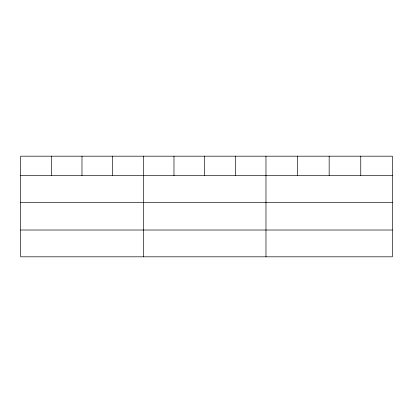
<?xml version="1.0" encoding="UTF-8"?>
<svg xmlns="http://www.w3.org/2000/svg" width="413" height="413" viewBox="0 0 413 413"><rect width="100%" height="100%" fill="white"/><g stroke="black" fill="none" stroke-linecap="round" stroke-linejoin="round"><path stroke-width="0.62" d="M392.35 202.401L392.35 156.181L20.65 156.181L20.65 256.819L392.35 256.819L392.35 202.401L20.65 202.401M20.65 175.597L392.35 175.597M20.65 230.015L392.35 230.015M360.755 156.181L360.755 175.597M329.161 156.181L329.161 175.597M297.566 156.181L297.566 175.597M265.972 156.181L265.972 256.819M235.307 156.181L235.307 175.597M204.641 156.181L204.641 175.597M173.976 156.181L173.976 175.597M143.311 156.181L143.311 256.819M112.646 156.181L112.646 175.597M81.981 156.181L81.981 175.597M51.315 156.181L51.315 175.597"/></g></svg>
